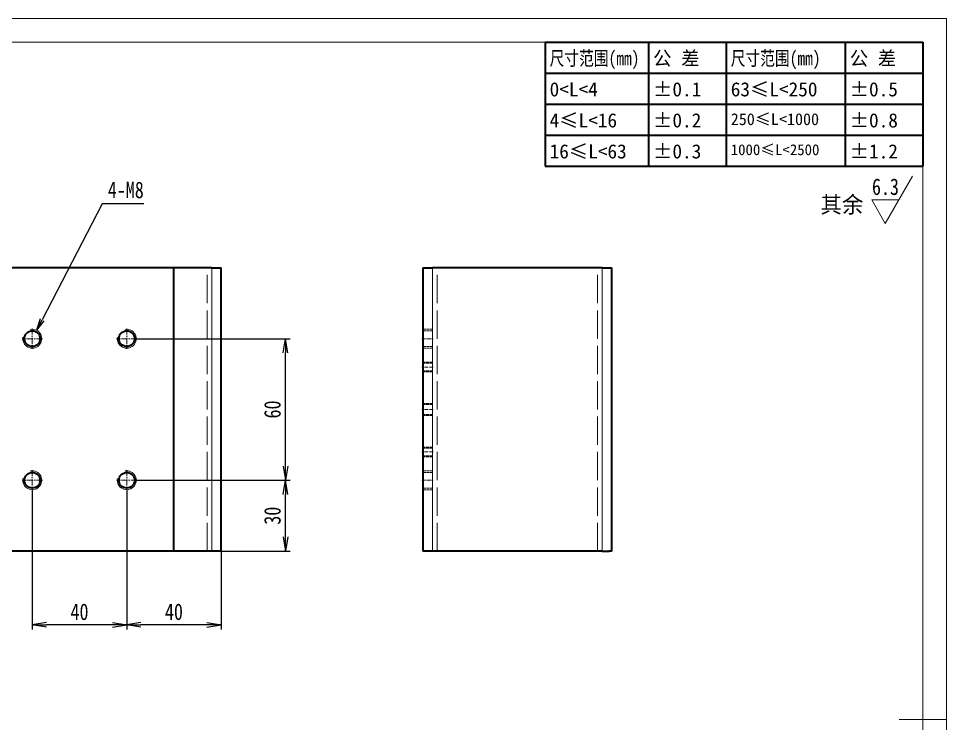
# Model space of a CAD drawing. Header units: millimetres. Extents: x -15766 to 80009, y -9701 to 15159.
# Drawn here: x -14281.2 to -13888.2, y 11429.4 to 11728.1 of the extents above; entities that cross this region are included whole.
import ezdxf
from ezdxf.enums import TextEntityAlignment as Align

# ---------------------------------------------------------------- set-up
doc = ezdxf.new("R2010")
doc.units = ezdxf.units.MM
for name, pattern in [('CENTER-HOKUTO_1', [16, 13, -1, 1, -1]), ('DASHDOT', [18.5, 12, -3, 0.5, -3]), ('DASHED', [15, 12, -3]), ('HIDDEN-HOKUTO_1', [2, 1, -1])]:
    doc.linetypes.add(name, pattern=pattern)
doc.layers.get('DEFPOINTS').update_dxf_attribs({"lineweight": 18})
for name, color, linetype, lineweight in [('AM_7', 2, 'CENTER-HOKUTO_1', 18), ('AM_HID', 1, 'HIDDEN-HOKUTO_1', 18), ('AM_VIS', 7, 'Continuous', 18), ('CDRAFT0', 7, 'Continuous', 18), ('DIM', 253, 'Continuous', 20), ('title_frame', 7, 'Continuous', 18), ('word_dim', 9, 'Continuous', 18), ('尺寸线层', 3, 'Continuous', 18), ('粗实线层', 7, 'Continuous', 35), ('粗实线层_1', 7, 'Continuous', 15)]:
    doc.layers.add(name, color=color, linetype=linetype, lineweight=lineweight)
doc.styles.add('DIM', font='', dxfattribs={"width": 0.8})
doc.styles.get('DIM').set_extended_font_data('NSimSun')
doc.dimstyles.new('1-2', dxfattribs={"dimscale": 2, "dimtxt": 3.5, "dimasz": 3, "dimexe": 1, "dimexo": 0, "dimgap": 1, "dimtad": 1, "dimdsep": 46, "dimtxsty": 'DIM', "dimblk": 'OPEN', "dimcen": 0, "dimdle": 6, "dimclrd": 256, "dimclre": 256, "dimclrt": 3, "dimazin": 2, "dimtfac": 0.707107, "dimtmove": 0, "dimatfit": 3, "dimfxl": 0, "dimfrac": 2, "dimtolj": 1, "dimarcsym": 0})
doc.dimstyles.new('1-2$3', dxfattribs={"dimscale": 2, "dimtxt": 3.5, "dimasz": 2.5, "dimexe": 1, "dimexo": 0.625, "dimgap": 1.2, "dimtad": 1, "dimtih": 1, "dimtoh": 1, "dimdsep": 46, "dimtxsty": 'DIM', "dimblk": 'OPEN', "dimcen": 0, "dimdle": 5, "dimclrd": 256, "dimclre": 256, "dimclrt": 3, "dimazin": 2, "dimtfac": 0.5, "dimtofl": 0, "dimtmove": 0, "dimatfit": 3, "dimfxl": 0, "dimtolj": 1, "dimarcsym": 0})

# ---------------------------------------------------------------- blocks, each defined once
blk = doc.blocks.new('*X37')
at = {"layer": 'CDRAFT0'}
for p, q in [((420, 297), (0, 297)), ((420, 0), (420, 297))]:
    blk.add_line(p, q, dxfattribs=at)
at = {"layer": '粗实线层_1'}
for p, q in [((415, 292), (25, 292)), ((415, 5), (415, 292)), ((420, 148.5), (410, 148.5))]:
    blk.add_line(p, q, dxfattribs=at)
blk = doc.blocks.new('自由公差_1')
at = {"layer": '粗实线层'}
for p, q in [((-80, 0), (0, 0)), ((-80, 0), (-80, -26.3)), ((-58.08, 0), (-58.08, -26.3)), ((-41.64, 0), (-41.64, -26.3)), ((-16.44, 0), (-16.44, -26.3)), ((0, 0), (0, -26.3)), ((-80, -6.58), (0, -6.58)), ((-80, -13.15), (0, -13.15)), ((-80, -19.73), (0, -19.73)), ((-80, -26.3), (0, -26.3))]:
    blk.add_line(p, q, dxfattribs=at)
at = {"layer": '尺寸线层', "linetype": 'Continuous', "attachment_point": 1, "line_spacing_factor": 0.9}
for s, insert, char_height, width in [('{\\W0.8;尺寸范围(mm)}', (-79.04, -1.92), 3, 22.6032), ('公 差', (-57.12, -1.92), 3, 22.6032), ('{\\W0.8;尺寸范围(mm)}', (-40.68, -1.92), 3, 22.6032), ('公 差', (-15.48, -1.92), 3, 22.6032), ('0<L<4', (-79.04, -8.49), 3, 22.6032), ('%%P0.1', (-57.12, -8.49), 3, 12.7119), ('63≤L<250', (-40.68, -8.49), 3, 22.6032), ('%%P0.5', (-15.48, -8.49), 3, 12.5771), ('4≤L<16', (-79.04, -15.07), 3, 22.6032), ('%%P0.2', (-57.12, -15.07), 3, 12.4769), ('250≤L<1000', (-40.68, -15.07), 2.5, 22.6032), ('%%P0.8', (-15.48, -15.07), 3, 13.0759), ('16≤L<63', (-79.04, -21.64), 3, 22.6032), ('%%P0.3', (-57.12, -21.64), 3, 12.7119), ('1000≤L<2500', (-40.68, -21.64), 2.3, 22.6032), ('%%P1.2', (-15.48, -21.64), 3, 12.8764)]:
    blk.add_mtext(s, dxfattribs=dict(at, insert=insert, char_height=char_height, width=width))
blk = doc.blocks.new('_OPEN')
at = {"color": 0, "linetype": 'ByBlock', "lineweight": -2}
for p, q in [((-1, 0.166667), (0, 0)), ((-1, -0.166667), (0, 0)), ((0, 0), (-1, 0))]:
    blk.add_line(p, q, dxfattribs=at)
blk = doc.blocks.new('*D540')
at = {"layer": 'DEFPOINTS', "color": 0, "transparency": 16777216}
for p in [(-14235.38, 11528.14), (-14195.38, 11502.46), (-14235.38, 11471.2)]:
    blk.add_point(p, dxfattribs=at)
at = {"layer": 'DIM', "linetype": 'Continuous', "lineweight": -2, "transparency": 16777216}
for p, q in [((-14235.38, 11528.14), (-14235.38, 11469.2)), ((-14195.38, 11502.46), (-14195.38, 11469.2)), ((-14201.38, 11471.2), (-14229.38, 11471.2))]:
    blk.add_line(p, q, dxfattribs=at)
at = {"layer": 'DIM', "lineweight": -2, "transparency": 16777216, "xscale": 6, "yscale": 6, "zscale": 6, "rotation": 180}
blk.add_blockref('_OPEN', (-14235.38, 11471.2), dxfattribs=at)
at = {"layer": 'DIM', "lineweight": -2, "transparency": 16777216, "xscale": 6, "yscale": 6, "zscale": 6}
blk.add_blockref('_OPEN', (-14195.38, 11471.2), dxfattribs=at)
at = {"layer": 'DIM', "color": 3, "transparency": 16777216, "insert": (-14215.38, 11476.7), "char_height": 7, "attachment_point": 5, "style": 'DIM'}
blk.add_mtext('\\A1;40', dxfattribs=at)
blk = doc.blocks.new('*D541')
at = {"layer": 'DEFPOINTS', "color": 0, "transparency": 16777216}
for p in [(-14275.38, 11528.14), (-14235.38, 11528.14), (-14275.38, 11471.2)]:
    blk.add_point(p, dxfattribs=at)
at = {"layer": 'DIM', "linetype": 'Continuous', "lineweight": -2, "transparency": 16777216}
for p, q in [((-14275.38, 11528.14), (-14275.38, 11469.2)), ((-14235.38, 11528.14), (-14235.38, 11469.2)), ((-14241.38, 11471.2), (-14269.38, 11471.2))]:
    blk.add_line(p, q, dxfattribs=at)
at = {"layer": 'DIM', "lineweight": -2, "transparency": 16777216, "xscale": 6, "yscale": 6, "zscale": 6, "rotation": 180}
blk.add_blockref('_OPEN', (-14275.38, 11471.2), dxfattribs=at)
at = {"layer": 'DIM', "lineweight": -2, "transparency": 16777216, "xscale": 6, "yscale": 6, "zscale": 6}
blk.add_blockref('_OPEN', (-14235.38, 11471.2), dxfattribs=at)
at = {"layer": 'DIM', "color": 3, "transparency": 16777216, "insert": (-14255.38, 11476.7), "char_height": 7, "attachment_point": 5, "style": 'DIM'}
blk.add_mtext('\\A1;40', dxfattribs=at)
blk = doc.blocks.new('*D542')
at = {"layer": 'DEFPOINTS', "color": 0, "transparency": 16777216}
for p in [(-14231.06, 11532.46), (-14168.14, 11532.46), (-14195.38, 11502.46)]:
    blk.add_point(p, dxfattribs=at)
at = {"layer": 'DIM', "linetype": 'Continuous', "lineweight": -2, "transparency": 16777216}
for p, q in [((-14231.06, 11532.46), (-14166.14, 11532.46)), ((-14168.14, 11508.46), (-14168.14, 11526.46)), ((-14195.38, 11502.46), (-14166.14, 11502.46))]:
    blk.add_line(p, q, dxfattribs=at)
at = {"layer": 'DIM', "lineweight": -2, "transparency": 16777216, "xscale": 6, "yscale": 6, "zscale": 6}
for p, rotation in [((-14168.14, 11532.46), 90), ((-14168.14, 11502.46), 270)]:
    blk.add_blockref('_OPEN', p, dxfattribs=dict(at, rotation=rotation))
at = {"layer": 'DIM', "color": 3, "transparency": 16777216, "insert": (-14173.64, 11517.46), "char_height": 7, "attachment_point": 5, "rotation": 90, "style": 'DIM'}
blk.add_mtext('\\A1;30', dxfattribs=at)
blk = doc.blocks.new('*D543')
at = {"layer": 'DEFPOINTS', "color": 0, "transparency": 16777216}
for p in [(-14231.06, 11592.46), (-14168.14, 11592.46), (-14231.06, 11532.46)]:
    blk.add_point(p, dxfattribs=at)
at = {"layer": 'DIM', "linetype": 'Continuous', "lineweight": -2, "transparency": 16777216}
for p, q in [((-14231.06, 11592.46), (-14166.14, 11592.46)), ((-14168.14, 11538.46), (-14168.14, 11586.46)), ((-14231.06, 11532.46), (-14166.14, 11532.46))]:
    blk.add_line(p, q, dxfattribs=at)
at = {"layer": 'DIM', "lineweight": -2, "transparency": 16777216, "xscale": 6, "yscale": 6, "zscale": 6}
for p, rotation in [((-14168.14, 11592.46), 90), ((-14168.14, 11532.46), 270)]:
    blk.add_blockref('_OPEN', p, dxfattribs=dict(at, rotation=rotation))
at = {"layer": 'DIM', "color": 3, "transparency": 16777216, "insert": (-14173.64, 11562.46), "char_height": 7, "attachment_point": 5, "rotation": 90, "style": 'DIM'}
blk.add_mtext('\\A1;60', dxfattribs=at)
blk = doc.blocks.new('*D549')
at = {"layer": 'DEFPOINTS', "color": 0, "transparency": 16777216}
for p in [(-14273.54, 11596.01), (-14277.22, 11588.91)]:
    blk.add_point(p, dxfattribs=at)
at = {"layer": 'DIM', "linetype": 'Continuous', "lineweight": -2, "transparency": 16777216}
for p, q in [((-14245.81, 11649.54), (-14271.24, 11600.45)), ((-14228.18, 11649.54), (-14245.81, 11649.54))]:
    blk.add_line(p, q, dxfattribs=at)
at = {"layer": 'DIM', "lineweight": -2, "transparency": 16777216, "xscale": 5, "yscale": 5, "zscale": 5, "rotation": 242.6137104505066}
blk.add_blockref('_OPEN', (-14273.54, 11596.01), dxfattribs=at)
at = {"layer": 'DIM', "color": 3, "transparency": 16777216, "insert": (-14235.77, 11655.44), "char_height": 7, "attachment_point": 5, "style": 'DIM'}
blk.add_mtext('\\A1;4-M8', dxfattribs=at)

msp = doc.modelspace()

# ---------------------------------------------------------------- linework, layer by layer
at = {"color": 7, "lineweight": 13}
for p, q in [((-14199.37814, 11502.45759), (-14199.37814, 11622.45759)), ((-14105.93283, 11502.45759), (-14105.93283, 11622.45759)), ((-14033.93283, 11502.45759), (-14033.93283, 11622.45759))]:
    msp.add_line(p, q, dxfattribs=at)
for centre in [(-14275.37814, 11592.45759), (-14235.37814, 11592.45759), (-14275.37814, 11532.45759), (-14235.37814, 11532.45759)]:
    msp.add_arc(centre, 4, 169.999993, 100.000014, dxfattribs=at)
at = {"layer": 'AM_7', "linetype": 'DASHDOT', "lineweight": 13, "ltscale": 0.216028}
for p, q in [((-14275.37814, 11596.77815), (-14275.37814, 11588.13703)), ((-14235.37814, 11596.77815), (-14235.37814, 11588.13703)), ((-14275.37814, 11536.77815), (-14275.37814, 11528.13703)), ((-14235.37814, 11536.77815), (-14235.37814, 11528.13703))]:
    msp.add_line(p, q, dxfattribs=at)
at = {"layer": 'AM_7', "linetype": 'DASHDOT', "lineweight": 13, "ltscale": 0.216016}
for p, q in [((-14271.05783, 11592.45759), (-14279.69846, 11592.45759)), ((-14231.05783, 11592.45759), (-14239.69846, 11592.45759)), ((-14271.05783, 11532.45759), (-14279.69846, 11532.45759)), ((-14231.05783, 11532.45759), (-14239.69846, 11532.45759))]:
    msp.add_line(p, q, dxfattribs=at)
at = {"layer": 'AM_7', "linetype": 'DASHDOT', "lineweight": 13, "ltscale": 0.12002}
for p, q in [((-14110.33322, 11592.45759), (-14105.53244, 11592.45759)), ((-14105.53244, 11580.45722), (-14110.33322, 11580.45722)), ((-14105.53244, 11562.45759), (-14110.33322, 11562.45759)), ((-14105.53244, 11544.45722), (-14110.33322, 11544.45722)), ((-14110.33322, 11532.45759), (-14105.53244, 11532.45759))]:
    msp.add_line(p, q, dxfattribs=at)
at = {"layer": 'AM_HID', "linetype": 'DASHED', "lineweight": 13}
for p, q in [((-14201.37814, 11502.45759), (-14201.37814, 11622.45759)), ((-14201.37814, 11502.45759), (-14201.37814, 11622.45759)), ((-14199.37814, 11502.45759), (-14199.37814, 11622.45759)), ((-14199.37814, 11502.45759), (-14199.37814, 11622.45759)), ((-14105.93283, 11502.45759), (-14105.93283, 11622.45759)), ((-14105.93283, 11502.45759), (-14105.93283, 11622.45759)), ((-14103.93283, 11502.45759), (-14103.93283, 11622.45759)), ((-14103.93283, 11502.45759), (-14103.93283, 11622.45759)), ((-14035.93283, 11502.45759), (-14035.93283, 11622.45759)), ((-14035.93283, 11502.45759), (-14035.93283, 11622.45759)), ((-14033.93283, 11502.45759), (-14033.93283, 11622.45759)), ((-14033.93283, 11502.45759), (-14033.93283, 11622.45759))]:
    msp.add_line(p, q, dxfattribs=at)
at = {"layer": 'AM_HID', "linetype": 'DASHED', "lineweight": 13, "ltscale": 0.1}
for p, q in [((-14109.93283, 11596.45759), (-14105.93283, 11596.45759)), ((-14109.93283, 11596.45759), (-14105.93283, 11596.45759)), ((-14109.93283, 11595.78108), (-14105.93283, 11595.78108)), ((-14109.93283, 11595.78108), (-14105.93283, 11595.78108)), ((-14109.93283, 11589.1341), (-14105.93283, 11589.1341)), ((-14109.93283, 11589.1341), (-14105.93283, 11589.1341)), ((-14109.93283, 11588.45759), (-14105.93283, 11588.45759)), ((-14109.93283, 11588.45759), (-14105.93283, 11588.45759)), ((-14105.93283, 11582.45722), (-14109.93283, 11582.45722)), ((-14105.93283, 11582.0782), (-14109.93283, 11582.0782)), ((-14105.93283, 11578.83613), (-14109.93283, 11578.83613)), ((-14105.93283, 11578.45722), (-14109.93283, 11578.45722)), ((-14105.93283, 11564.95759), (-14109.93283, 11564.95759)), ((-14105.93283, 11564.52461), (-14109.93283, 11564.52461)), ((-14105.93283, 11560.39057), (-14109.93283, 11560.39057)), ((-14105.93283, 11559.95759), (-14109.93283, 11559.95759)), ((-14105.93283, 11546.45722), (-14109.93283, 11546.45722)), ((-14105.93283, 11546.0782), (-14109.93283, 11546.0782)), ((-14105.93283, 11542.83613), (-14109.93283, 11542.83613)), ((-14105.93283, 11542.45722), (-14109.93283, 11542.45722)), ((-14109.93283, 11536.45759), (-14105.93283, 11536.45759)), ((-14109.93283, 11536.45759), (-14105.93283, 11536.45759)), ((-14109.93283, 11535.78108), (-14105.93283, 11535.78108)), ((-14109.93283, 11535.78108), (-14105.93283, 11535.78108)), ((-14109.93283, 11529.1341), (-14105.93283, 11529.1341)), ((-14109.93283, 11529.1341), (-14105.93283, 11529.1341)), ((-14109.93283, 11528.45759), (-14105.93283, 11528.45759)), ((-14109.93283, 11528.45759), (-14105.93283, 11528.45759))]:
    msp.add_line(p, q, dxfattribs=at)
at = {"layer": 'AM_VIS', "lineweight": 35}
for p, q in [((-14215.37814, 11622.45759), (-14468.37814, 11622.45759)), ((-14215.37814, 11502.45759), (-14215.37814, 11622.45759)), ((-14195.37814, 11502.45759), (-14195.37814, 11622.45759)), ((-14109.93283, 11622.45759), (-14109.93283, 11502.45759)), ((-14033.93283, 11622.45759), (-14105.93283, 11622.45759)), ((-14029.93283, 11502.45759), (-14029.93283, 11622.45759)), ((-14215.37814, 11502.45759), (-14468.37814, 11502.45759)), ((-14033.93283, 11502.45759), (-14105.93283, 11502.45759))]:
    msp.add_line(p, q, dxfattribs=at)
at = {"layer": 'AM_VIS', "lineweight": 35, "ltscale": 0.4}
for p, q in [((-14199.37814, 11622.45759), (-14215.37814, 11622.45759)), ((-14199.37814, 11502.45759), (-14215.37814, 11502.45759))]:
    msp.add_line(p, q, dxfattribs=at)
at = {"layer": 'AM_VIS', "lineweight": 35, "ltscale": 0.070703}
for p, q in [((-14199.37814, 11622.45759), (-14196.55002, 11622.45759)), ((-14108.76096, 11622.45759), (-14105.93283, 11622.45759)), ((-14033.93283, 11622.45759), (-14031.10471, 11622.45759)), ((-14196.55002, 11502.45759), (-14199.37814, 11502.45759)), ((-14105.93283, 11502.45759), (-14108.76096, 11502.45759)), ((-14033.93283, 11502.45759), (-14031.10471, 11502.45759))]:
    msp.add_line(p, q, dxfattribs=at)
at = {"layer": 'AM_VIS', "lineweight": 35, "ltscale": 0.029297}
for p, q in [((-14196.55002, 11622.45759), (-14195.37814, 11622.45759)), ((-14109.93283, 11622.45759), (-14108.76096, 11622.45759)), ((-14031.10471, 11622.45759), (-14029.93283, 11622.45759)), ((-14195.37814, 11502.45759), (-14196.55002, 11502.45759)), ((-14108.76096, 11502.45759), (-14109.93283, 11502.45759)), ((-14029.93283, 11502.45759), (-14031.10471, 11502.45759))]:
    msp.add_line(p, q, dxfattribs=at)
at = {"layer": 'AM_VIS', "lineweight": 35}
for centre in [(-14275.37814, 11592.45759), (-14235.37814, 11592.45759), (-14275.37814, 11532.45759), (-14235.37814, 11532.45759)]:
    msp.add_circle(centre, 3.3235, dxfattribs=at)
at = {"layer": 'DIM'}
for p, q in [((-13914.06599, 11641.24925), (-13902.51899, 11661.24925)), ((-13908.29249, 11651.24925), (-13919.8395, 11651.24925)), ((-13919.8395, 11651.24925), (-13914.06599, 11641.24925))]:
    msp.add_line(p, q, dxfattribs=at)

# ---------------------------------------------------------------- block references
at = {"layer": 'title_frame', "xscale": 2, "yscale": 2, "zscale": 2}
for name, p in [('*X37', (-14728.17623, 11134.10436)), ('自由公差_1', (-13898.17623, 11718.10436))]:
    msp.add_blockref(name, p, dxfattribs=at)

# ---------------------------------------------------------------- texts
at = {"layer": 'DIM', "color": 2, "style": 'DIM', "width": 0.8}
msp.add_attdef('6.3', text='0.0', height=7, dxfattribs=at).set_placement((-13908.29249, 11651.24925), align=Align.BOTTOM_RIGHT)
at = {"layer": 'word_dim', "linetype": 'Continuous', "insert": (-13941.54592, 11652.78097), "char_height": 7, "width": 21.7212079, "attachment_point": 1}
msp.add_mtext('{\\C3;其余}', dxfattribs=at)

# ---------------------------------------------------------------- dimensions: what is measured, and where the dimension line sits
at = {"layer": 'DIM', "color": 3, "true_color": 0x00ff00}
dim = msp.add_diameter_dim_2p(p1=(-14277.21809, 11588.90589), p2=(-14273.53819, 11596.00929), dimstyle='1-2$3', override={"dimpost": '4-M<>'}, dxfattribs=at)
dim.commit()
dim.dimension.update_dxf_attribs({"geometry": '*D549', "text_midpoint": (-14235.7727, 11649.54104), "dimtype": 163})
for base, p1, p2, picture, middle in [((-14168.13541, 11592.45759), (-14231.05783, 11532.45759), (-14231.05783, 11592.45759), '*D543', (-14173.63541, 11562.45759)), ((-14168.13541, 11532.45759), (-14195.37814, 11502.45759), (-14231.05783, 11532.45759), '*D542', (-14173.63541, 11517.45759))]:
    dim = msp.add_linear_dim(base=base, p1=p1, p2=p2, angle=90, dimstyle='1-2', dxfattribs=at)
    dim.commit()
    dim.dimension.update_dxf_attribs({"geometry": picture, "text_midpoint": middle})
for base, p1, p2, picture, middle in [((-14275.37814, 11471.19667), (-14235.37814, 11528.13703), (-14275.37814, 11528.13703), '*D541', (-14255.37814, 11476.69667)), ((-14235.37814, 11471.19667), (-14195.37814, 11502.45759), (-14235.37814, 11528.13703), '*D540', (-14215.37814, 11476.69667))]:
    dim = msp.add_linear_dim(base=base, p1=p1, p2=p2, dimstyle='1-2', dxfattribs=at)
    dim.commit()
    dim.dimension.update_dxf_attribs({"geometry": picture, "text_midpoint": middle})

doc.saveas('drawing.dxf')
